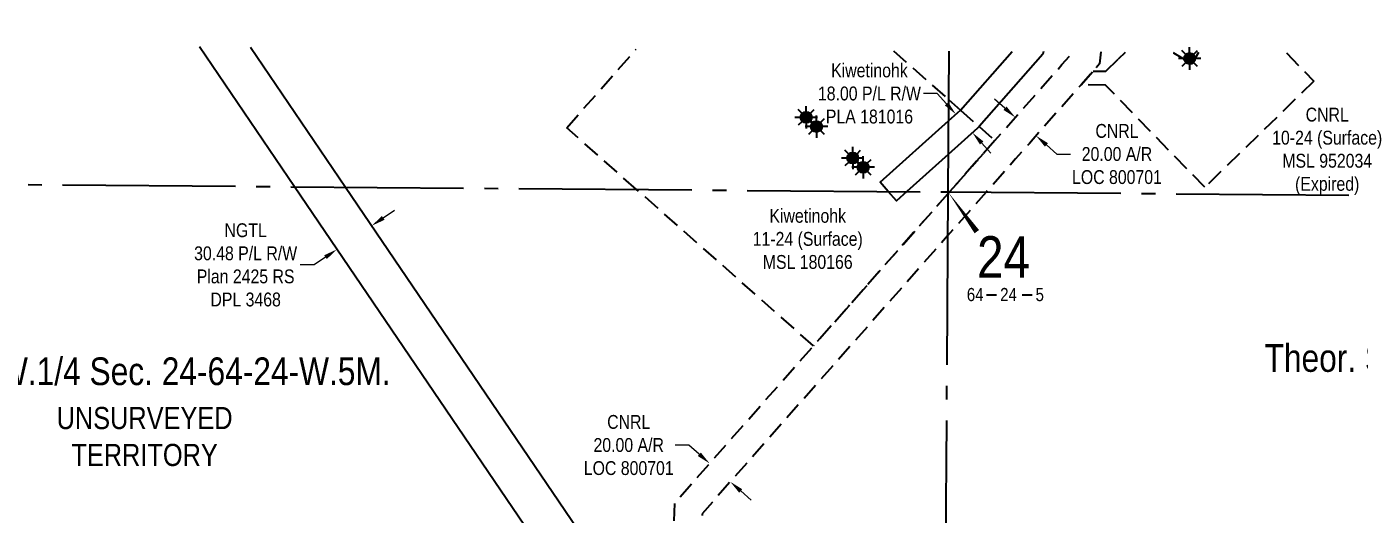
# Model space of a CAD drawing. Extents: x 454172 to 490274, y 6043290 to 6049925.
# Drawn here: x 467470 to 468433, y 6044860 to 6045212 of the extents above; entities that cross this region are included whole.
import ezdxf
from ezdxf.enums import TextEntityAlignment as Align

# ---------------------------------------------------------------- set-up
doc = ezdxf.new("R2010")
doc.units = 0
doc.header["$LTSCALE"] = 5
doc.header["$PDMODE"] = 35
doc.header["$PDSIZE"] = 5
doc.linetypes.add('foc-ACCESSROAD', pattern=[3.75, 2.5, -1.25])
doc.linetypes.add('foc-QUARTERLINE', pattern=[33, 25, -3, 2, -3])
doc.layers.get('Defpoints').update_dxf_attribs({"color": 9})
for name, color, linetype in [('10', 1, 'Continuous'), ('9', 3, 'Continuous'), ('C-SYMBOL', 7, 'Continuous'), ('F-AR', 190, 'foc-ACCESSROAD'), ('F-RW', 190, 'Continuous'), ('F-WS', 190, 'foc-ACCESSROAD'), ('F-WS-S', 190, 'Continuous'), ('L-QSEC', 8, 'foc-QUARTERLINE'), ('L-SECLBL', 7, 'Continuous'), ('L-UNS-T', 3, 'Continuous')]:
    doc.layers.add(name, color=color, linetype=linetype)
for name, color, linetype, lineweight in [('F-AR-T', 190, 'Continuous', 9), ('F-RW-T', 190, 'Continuous', 9), ('F-WS-T', 190, 'Continuous', 9)]:
    doc.layers.add(name, color=color, linetype=linetype, lineweight=lineweight)
doc.styles.add('175L', font='ARIALN.TTF', dxfattribs={"height": 20})
doc.styles.add('80CG', font='ARIALN.TTF', dxfattribs={"height": 10})
doc.styles.add('80L', font='ARIALN.TTF', dxfattribs={"height": 10})
doc.styles.add('SIMPLEX', font='ARIALN.TTF')
doc.dimstyles.new('Compass 5 000', dxfattribs={"dimscale": 5, "dimtxt": 9, "dimasz": 2, "dimexe": 0.2, "dimexo": 0.0625, "dimgap": 0.5, "dimtad": 0, "dimtih": 1, "dimtoh": 1, "dimzin": 0, "dimdsep": 46, "dimtxsty": '80CG', "dimcen": 0.1, "dimse1": 1, "dimse2": 1, "dimclrd": 256, "dimclrt": 256, "dimaunit": 1, "dimadec": 4, "dimazin": 0, "dimtfac": 0.06, "dimtofl": 0, "dimtmove": 0, "dimatfit": 1, "dimfxl": 0.2, "dimtolj": 1, "dimtzin": 0, "dimlwd": -1, "dimarcsym": 0})

# ---------------------------------------------------------------- blocks, each defined once
blk = doc.blocks.new('L-SECLBL')
at = {"layer": '9', "color": 7}
for p, q in [((-5.08, -27.83), (-12.29, -27.83)), ((20.7, -27.83), (13.5, -27.83))]:
    blk.add_line(p, q, dxfattribs=at)
at = {"layer": '10', "color": 2, "style": 'SIMPLEX'}
blk.add_attdef('SEC', text='', height=30, dxfattribs=at).set_placement((0, 0), align=Align.MIDDLE)
at = {"layer": '10', "color": 5, "style": '80L'}
blk.add_attdef('TWP', text='', height=9.5, dxfattribs=at).set_placement((-14.43, -27.37), align=Align.MIDDLE_RIGHT)
blk.add_attdef('RGE', text='', height=9.5, dxfattribs=at).set_placement((3.62, -27.37), align=Align.MIDDLE_CENTER)
blk.add_attdef('MER', text='', height=9.5, dxfattribs=at).set_placement((23.17, -27.37), align=Align.MIDDLE_LEFT)
blk = doc.blocks.new('*D159')
at = {"layer": 'Defpoints', "color": 0, "transparency": 16777216}
for p in [(468199.67, 6045133.53), (468155.87, 6045114.2), (468170.86, 6045100.95)]:
    blk.add_point(p, dxfattribs=at)
at = {"layer": 'F-AR-T', "transparency": 16777216}
for p, q in [((468177.2, 6045153.41), (468169.71, 6045160.03)), ((468207.17, 6045126.91), (468214.66, 6045120.28)), ((468214.66, 6045120.28), (468224.66, 6045120.28))]:
    blk.add_line(p, q, dxfattribs=at)
for points in [[(468178.3, 6045154.66), (468176.1, 6045152.16), (468184.69, 6045146.78)], [(468208.27, 6045128.16), (468206.06, 6045125.66), (468199.67, 6045133.53)]]:
    blk.add_solid(points, dxfattribs=at)
at = {"layer": 'F-AR-T', "transparency": 16777216, "insert": (468258.17, 6045120.28), "char_height": 10, "attachment_point": 5, "style": '80CG'}
blk.add_mtext('\\A1;CNRL\\P20.00 A/R\\PLOC 800701', dxfattribs=at)
blk = doc.blocks.new('*D160')
at = {"layer": 'Defpoints', "color": 0, "transparency": 16777216}
for p in [(467968.83, 6044902.7), (467963.63, 6044896.82), (467983.82, 6044889.45)]:
    blk.add_point(p, dxfattribs=at)
at = {"layer": 'F-AR-T', "transparency": 16777216}
for p, q in [((467948.65, 6044910.07), (467938.65, 6044910.07)), ((467956.14, 6044903.45), (467948.65, 6044910.07)), ((467986.11, 6044876.95), (467993.6, 6044870.32))]:
    blk.add_line(p, q, dxfattribs=at)
for points in [[(467957.25, 6044904.69), (467955.04, 6044902.2), (467963.63, 6044896.82)], [(467987.21, 6044878.19), (467985, 6044875.7), (467978.62, 6044883.57)]]:
    blk.add_solid(points, dxfattribs=at)
at = {"layer": 'F-AR-T', "transparency": 16777216, "insert": (467905.14, 6044910.07), "char_height": 10, "attachment_point": 5, "style": '80CG'}
blk.add_mtext('\\A1;CNRL\\P20.00 A/R\\PLOC 800701', dxfattribs=at)
blk = doc.blocks.new('*D72')
at = {"layer": 'Defpoints', "color": 0, "transparency": 16777216}
for p in [(468141.64, 6045149.12), (468090.96, 6045103.61), (468102.99, 6045090.22)]:
    blk.add_point(p, dxfattribs=at)
at = {"layer": 'F-RW-T', "transparency": 16777216}
for p, q in [((468128.27, 6045164), (468118.27, 6045164)), ((468134.96, 6045156.56), (468128.27, 6045164)), ((468160.34, 6045128.3), (468167.03, 6045120.86))]:
    blk.add_line(p, q, dxfattribs=at)
for points in [[(468136.2, 6045157.68), (468133.72, 6045155.45), (468141.64, 6045149.12)], [(468161.58, 6045129.41), (468159.1, 6045127.18), (468153.66, 6045135.74)]]:
    blk.add_solid(points, dxfattribs=at)
at = {"layer": 'F-RW-T', "transparency": 16777216, "insert": (468079.19, 6045164), "char_height": 10, "attachment_point": 5, "style": '80CG'}
blk.add_mtext('\\A1;Kiwetinohk\\P18.00 P/L R/W\\PPLA 181016', dxfattribs=at)
blk = doc.blocks.new('*D77')
at = {"layer": 'Defpoints', "color": 0, "transparency": 16777216}
for p in [(467694.17, 6045051.44), (467730, 6045052.88), (467704.82, 6045035.77)]:
    blk.add_point(p, dxfattribs=at)
at = {"layer": 'F-RW-T', "transparency": 16777216}
for p, q in [((467727.62, 6045074.17), (467735.89, 6045079.79)), ((467685.9, 6045045.82), (467677.63, 6045040.2)), ((467677.63, 6045040.2), (467667.63, 6045040.2))]:
    blk.add_line(p, q, dxfattribs=at)
for points in [[(467726.68, 6045075.55), (467728.56, 6045072.79), (467719.35, 6045068.55)], [(467684.96, 6045047.2), (467686.83, 6045044.44), (467694.17, 6045051.44)]]:
    blk.add_solid(points, dxfattribs=at)
at = {"layer": 'F-RW-T', "transparency": 16777216, "insert": (467628.15, 6045040.2), "char_height": 10, "attachment_point": 5, "style": '80CG'}
blk.add_mtext('\\A1;NGTL\\P30.48 P/L R/W\\PPlan 2425 RS\\PDPL 3468', dxfattribs=at)
blk = doc.blocks.new('GAS')
h = blk.add_hatch(color=255)
h.dxf.hatch_style = 1
edge = h.paths.add_edge_path()
edge.add_arc((0, 0), 0.9, 0, 360)
for p, q in [((-0.81, 0), (-1.62, 0)), ((-0.57, 0.57), (-1.14, 1.14)), ((0, 0.81), (0, 1.62)), ((0.57, 0.57), (1.14, 1.14)), ((1.62, 0), (0.81, 0)), ((-0.57, -0.57), (-1.14, -1.14)), ((0, -0.81), (0, -1.62)), ((1.14, -1.14), (0.57, -0.57))]:
    blk.add_line(p, q)
blk.add_circle((0, 0), 0.8)

msp = doc.modelspace()

# ---------------------------------------------------------------- linework, layer by layer
at = {"layer": 'F-AR', "flags": 128}
msp.add_lwpolyline([(468246.592, 6045194.102), (468245.539, 6045185.391), (468240.956, 6045180.21), (468232.219, 6045170.33), (468194.81, 6045128.03), (468184.872, 6045116.793), (468163.574, 6045092.71), (468135.738, 6045061.236), (467958.19, 6044860.475), (467956.623, 6044795.041), (467956.14, 6044774.89), (467955.883, 6044764.161), (467948.293, 6044772.319), (467939.69, 6044781.566), (467936.408, 6044786.397), (467936.717, 6044799.281), (467938.369, 6044868.255), (468038.781, 6044981.793), (468063.949, 6045010.253), (468077.194, 6045025.23), (468135.948, 6045091.666), (468137.06, 6045092.922), (468156.649, 6045115.072), (468169.889, 6045130.044), (468179.827, 6045141.281), (468218.423, 6045184.922), (468225.087, 6045192.459), (468225.374, 6045194.222)], dxfattribs=at)
at = {"layer": 'F-RW'}
for points in [[(468280.509, 6044188.631), (468212.811, 6044288.251), (468131.233, 6044408.299), (468063.068, 6044508.603), (468061.947, 6044510.253), (468036.936, 6044547.057), (468035.75, 6044548.803), (468025.926, 6044563.259), (467898.486, 6044750.795), (467880.419, 6044777.378), (467877.527, 6044781.633), (467876.202, 6044783.583), (467874.52, 6044786.058), (467871.628, 6044790.313), (467866.284, 6044798.176), (467864.959, 6044800.125), (467663.434, 6045096.659), (467594.701, 6045197.8)], [(467631.658, 6045197.59), (467700.448, 6045096.366), (467890.137, 6044817.221), (467891.461, 6044815.272), (467896.804, 6044807.41), (467899.697, 6044803.154), (467901.379, 6044800.679), (467902.704, 6044798.732), (467905.6, 6044794.475), (467953.872, 6044723.44), (468061.362, 6044565.28), (468071.187, 6044550.825), (468072.254, 6044549.254), (468097.387, 6044512.275), (468098.389, 6044510.802), (468131.603, 6044461.934), (468249.834, 6044287.955), (468317.518, 6044188.359)], [(468205.017, 6045194.338), (468204.518, 6045192.428), (468158.416, 6045140.192), (468157.281, 6045138.91), (468136.143, 6045119.956), (468106.268, 6045093.164), (468098.853, 6045086.515), (468092.794, 6045093.27), (468086.842, 6045099.909), (468136.312, 6045144.34), (468144.95, 6045152.099), (468182.325, 6045194.467)], [(468205.017, 6045194.338), (468204.518, 6045192.428), (468158.416, 6045140.192), (468157.281, 6045138.91), (468136.143, 6045119.956), (468106.268, 6045093.164), (468098.853, 6045086.515), (468092.794, 6045093.27), (468086.842, 6045099.909), (468136.312, 6045144.34), (468144.95, 6045152.099), (468182.325, 6045194.467)], [(468317.073, 6045193.702), (468312.299, 6045185.556), (468299.365, 6045193.135), (468299.755, 6045193.801)], [(468317.073, 6045193.702), (468312.299, 6045185.556), (468299.365, 6045193.135), (468299.755, 6045193.801)]]:
    msp.add_lwpolyline(points, dxfattribs=at)
at = {"layer": 'F-WS'}
for points in [[(468096.489, 6045194.953), (468136.417, 6045159.644), (468144.95, 6045152.099), (468158.416, 6045140.192), (468169.889, 6045130.044), (468156.649, 6045115.072), (468137.06, 6045092.922), (468135.948, 6045091.666), (468077.194, 6045025.23), (468063.949, 6045010.253), (468038.781, 6044981.793), (467910.846, 6045094.701), (467860.348, 6045139.277), (467910.418, 6045196.009)], [(468380.748, 6045193.341), (468400.573, 6045172.925), (468321.649, 6045096.289), (468249.938, 6045170.139), (468232.219, 6045170.33), (468240.956, 6045180.21), (468250.085, 6045180.139), (468259.361, 6045189.146), (468264.361, 6045194.001)]]:
    msp.add_lwpolyline(points, dxfattribs=at)
at = {"layer": 'L-QSEC'}
for p, q in [((468136.659, 6045194.726), (468135.957, 6045092.94)), ((467330.797, 6045099.329), (468135.957, 6045092.94)), ((468135.957, 6045092.94), (468130.409, 6044288.913)), ((468135.957, 6045092.94), (468941.123, 6045086.551))]:
    msp.add_line(p, q, dxfattribs=at)
at = {"layer": 'L-SECLBL', "flags": 128}
msp.add_lwpolyline([(468135.957, 6045092.948, 0, 4, 0), (468156.831, 6045064.245, 0, 0, 0)], format="xyseb", dxfattribs=at)

# ---------------------------------------------------------------- block references
at = {"layer": 'F-WS-S', "xscale": 5, "yscale": 5, "zscale": 5}
for p in [(468310.705, 6045189.357), (468033.448, 6045146.788), (468040.904, 6045140.17), (468067.134, 6045117.397), (468074.655, 6045110.779)]:
    msp.add_blockref('GAS', p, dxfattribs=at)
at = {"layer": 'L-SECLBL'}
msp.add_blockref('L-SECLBL', (468176.143, 6045046.185), dxfattribs=at).add_auto_attribs({'SEC': '24', 'TWP': '64', 'RGE': '24', 'MER': '5'})

# ---------------------------------------------------------------- texts
at = {"layer": 'C-SYMBOL', "color": 3, "style": '175L'}
for s, p in [('Theor. S.E.1/4 Sec. 24-64-24-W.5M.', (468550.813, 6044956.989)), ('Theor. S.W.1/4 Sec. 24-64-24-W.5M.', (467543.912, 6044947.403))]:
    msp.add_text(s, height=20, dxfattribs=at).set_placement(p, align=Align.BOTTOM_CENTER)
at = {"layer": 'F-WS-T', "char_height": 10, "width": 82.18049, "attachment_point": 5, "style": '80CG'}
for s, insert in [('\\A1;CNRL\\P10-24 (Surface)\\PMSL 952034\\P(Expired)', (468410.188, 6045122.296)), ('\\A1;Kiwetinohk\\P11-24 (Surface)\\PMSL 180166', (468034.565, 6045058.97))]:
    msp.add_mtext(s, dxfattribs=dict(at, insert=insert))
at = {"layer": 'L-UNS-T', "insert": (467555.078, 6044916.178), "char_height": 16, "attachment_point": 5, "style": '80L'}
msp.add_mtext_dynamic_manual_height_columns('UNSURVEYED TERRITORY', width=126.41375, gutter_width=47.5, heights=[0], dxfattribs=at)

# ---------------------------------------------------------------- dimensions: what is measured, and where the dimension line sits
at = {"layer": 'F-AR-T'}
dim = msp.add_linear_dim(base=(468199.675, 6045133.532), p1=(468155.874, 6045114.196), p2=(468170.857, 6045100.946), angle=318.512586, text='CNRL\\P20.00 A/R\\PLOC 800701', dimstyle='Compass 5 000', dxfattribs=at)
dim.commit()
dim.dimension.update_dxf_attribs({"geometry": '*D159', "text_midpoint": (468258.17, 6045120.283), "dimtype": 161})
dim = msp.add_aligned_dim(p1=(467983.817, 6044889.452), p2=(467968.834, 6044902.703), distance=7.852, text='CNRL\\P20.00 A/R\\PLOC 800701', dimstyle='Compass 5 000', dxfattribs=at)
dim.commit()
dim.dimension.update_dxf_attribs({"geometry": '*D160', "text_midpoint": (467905.138, 6044910.071)})
at = {"layer": 'F-RW-T'}
dim = msp.add_linear_dim(base=(468141.638, 6045149.124), p1=(468102.988, 6045090.222), p2=(468090.963, 6045103.611), angle=131.928446, text='Kiwetinohk\\P18.00 P/L R/W\\PPLA 181016', dimstyle='Compass 5 000', dxfattribs=at)
dim.commit()
dim.dimension.update_dxf_attribs({"geometry": '*D72', "text_midpoint": (468079.188, 6045164.003), "dimtype": 161})
dim = msp.add_aligned_dim(p1=(467729.997, 6045052.881), p2=(467704.816, 6045035.768), distance=-18.946, text='NGTL\\P30.48 P/L R/W\\PPlan 2425 RS\\PDPL 3468', dimstyle='Compass 5 000', dxfattribs=at)
dim.commit()
dim.dimension.update_dxf_attribs({"geometry": '*D77', "text_midpoint": (467628.154, 6045040.196)})

doc.saveas('drawing.dxf')
